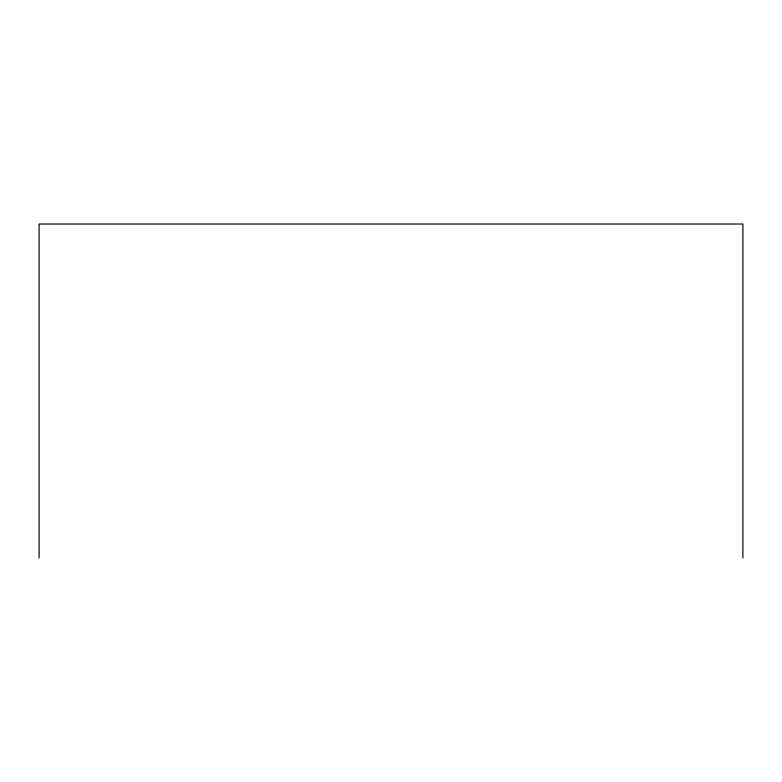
<?xml version="1.0" encoding="UTF-8"?>
<svg xmlns="http://www.w3.org/2000/svg" width="782" height="782" viewBox="0 0 782 782"><rect width="100%" height="100%" fill="white"/><g stroke="black" fill="none" stroke-linecap="round" stroke-linejoin="round"><path stroke-width="1.17" d="M742.9 557.986L742.9 224.014L39.1 224.014L39.1 557.986"/></g></svg>
